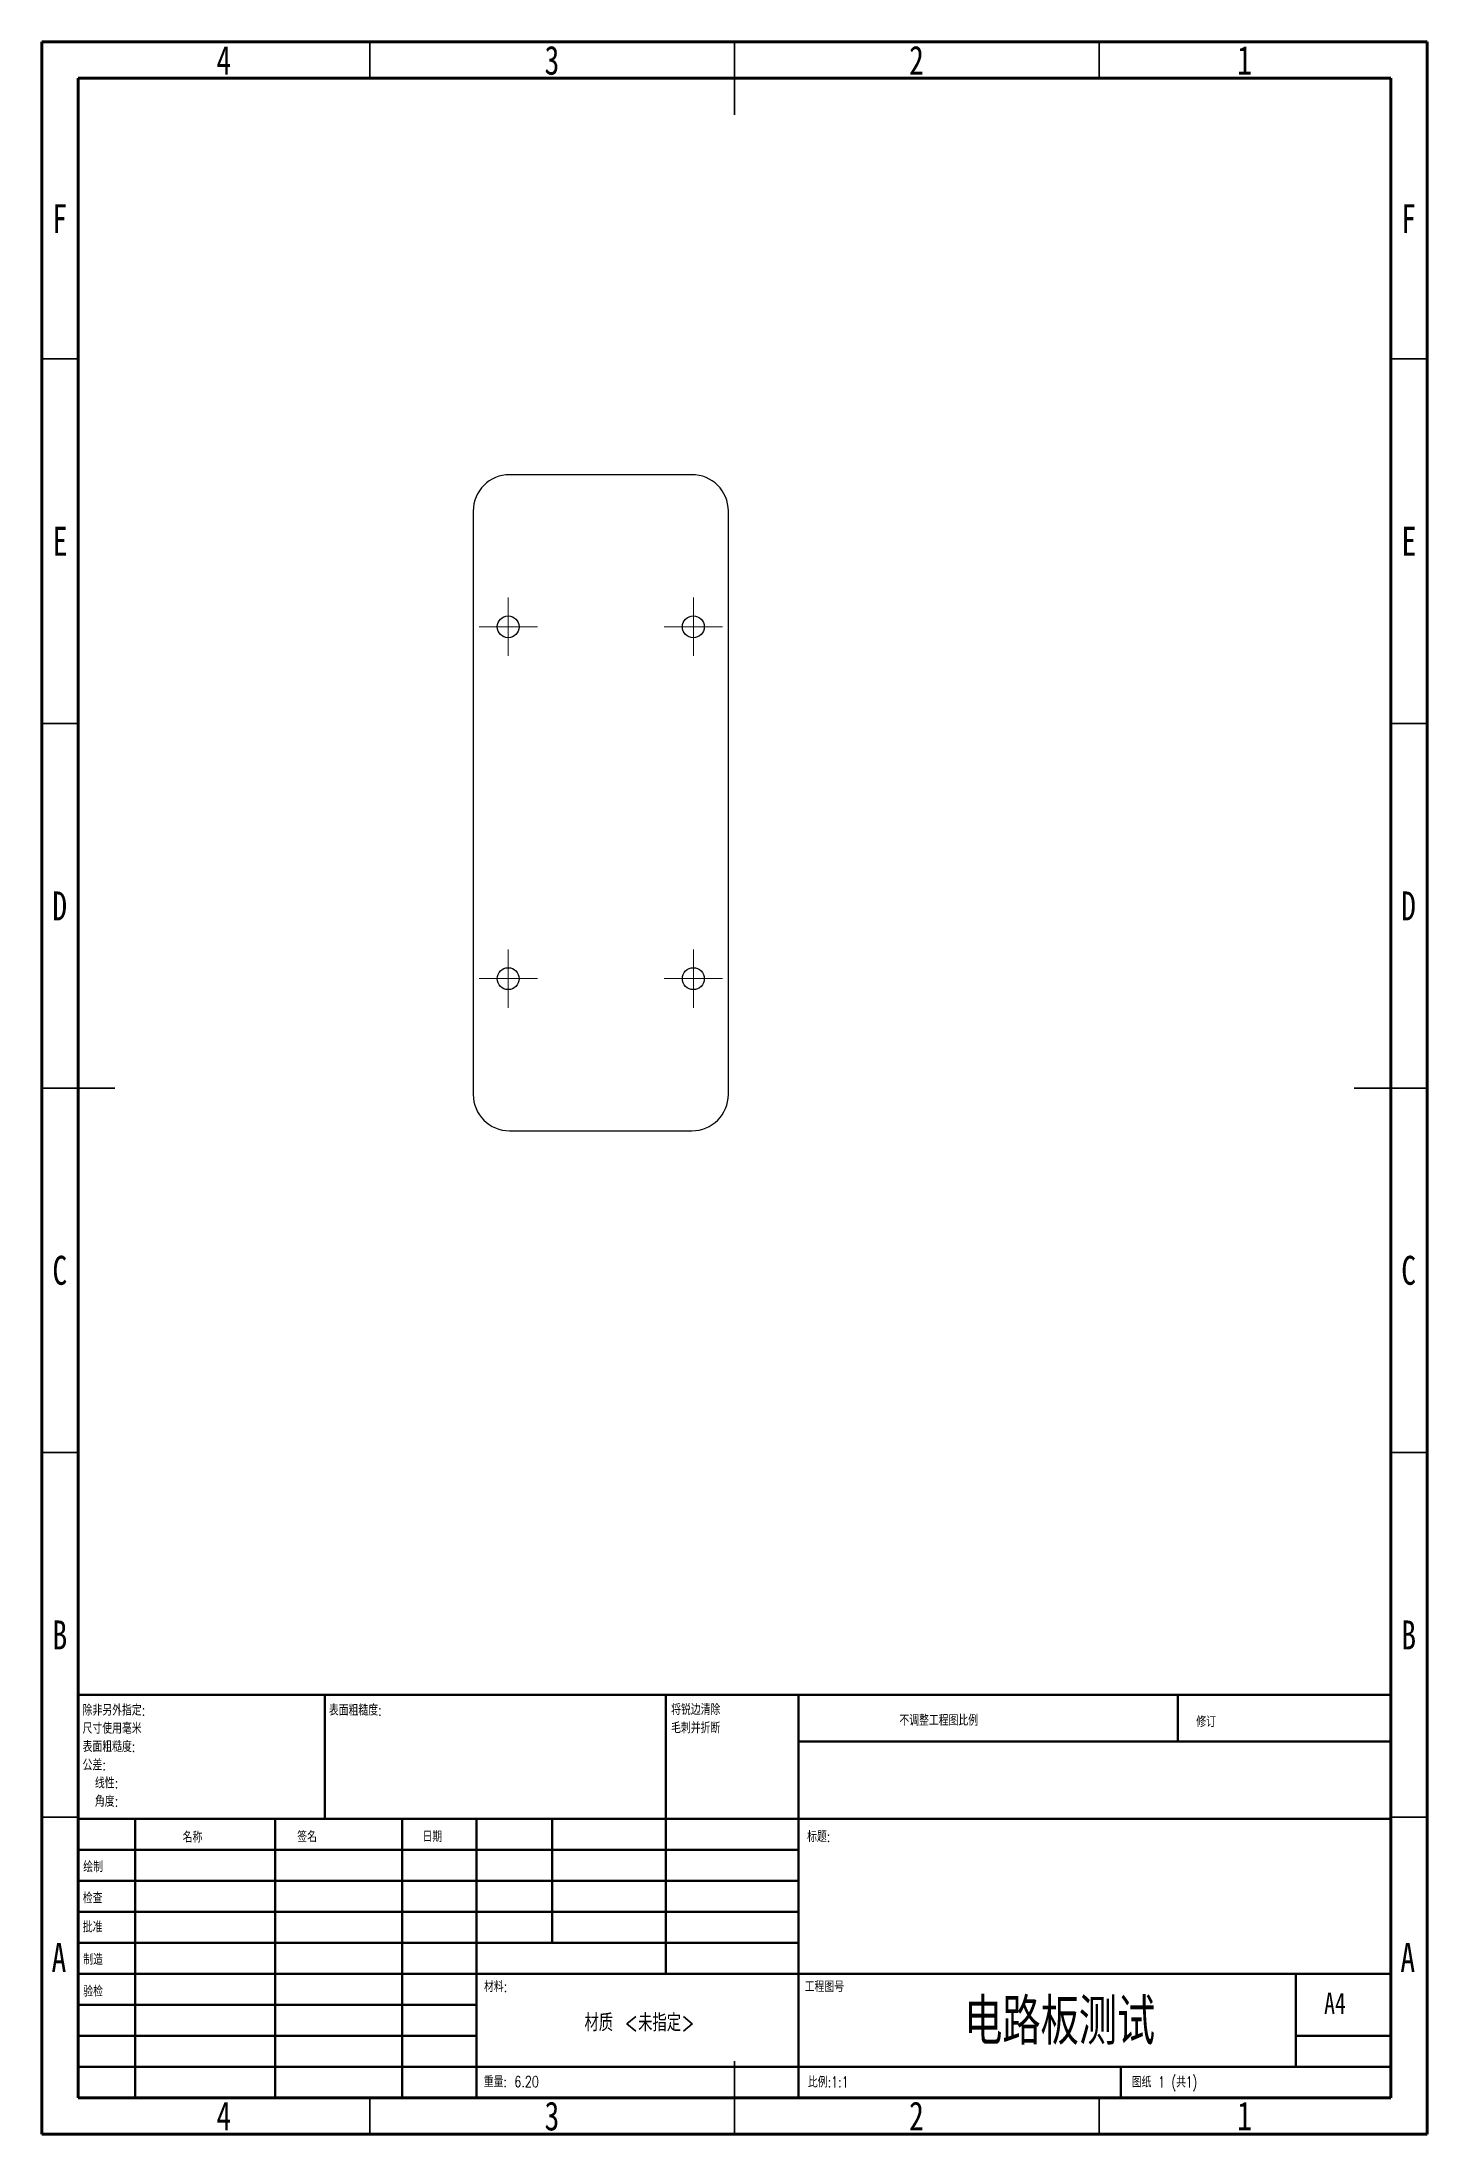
# Model space of a CAD drawing. Header units: millimetres. Extents: x 15 to 205, y 5 to 292.
import ezdxf

# ---------------------------------------------------------------- set-up
doc = ezdxf.new("R2010")
doc.units = ezdxf.units.MM
doc.styles.add('SLDTEXTSTYLE0', font='TXT', dxfattribs={"width": 0.75})
doc.styles.add('SLDTEXTSTYLE1', font='TXT', dxfattribs={"width": 0.75, "bigfont": 'bigfont'})
doc.styles.add('SLDTEXTSTYLE2', font='TXT', dxfattribs={"width": 0.694444, "bigfont": 'bigfont'})

# ---------------------------------------------------------------- blocks, each defined once
blk = doc.blocks.new('SW_NOTE_0')
at = {"color": 0, "linetype": 'Continuous', "lineweight": 0, "char_height": 1.5, "attachment_point": 1, "style": 'SLDTEXTSTYLE1'}
for s, insert in [('除非另外指定:', (0, 1.93)), ('尺寸使用毫米', (0, -0.57)), ('表面粗糙度:', (0, -3.07)), ('公差:', (0, -5.57)), ('线性:', (1.69, -8.07)), ('角度:', (1.69, -10.57))]:
    blk.add_mtext(s, dxfattribs=dict(at, insert=insert))
blk = doc.blocks.new('SW_NOTE_0_1')
at = {"color": 0, "linetype": 'Continuous', "lineweight": 0, "char_height": 1.5, "attachment_point": 1, "style": 'SLDTEXTSTYLE1'}
for s, insert in [('将锐边清除', (0, 1.93)), ('毛刺并折断', (0, -0.57))]:
    blk.add_mtext(s, dxfattribs=dict(at, insert=insert))
blk = doc.blocks.new('SW_CENTERMARKSYMBOL_0')
at = {"color": 0, "linetype": 'Continuous', "lineweight": 18}
for p, q in [((0, 2.5), (0, 4)), ((-2.5, 0), (-4, 0)), ((0, 0), (-2.5, 0)), ((0, 0), (0, 2.5)), ((0, 0), (0, -2.5)), ((0, 0), (2.5, 0)), ((2.5, 0), (4, 0)), ((0, -2.5), (0, -4))]:
    blk.add_line(p, q, dxfattribs=at)
blk = doc.blocks.new('SW_CENTERMARKSYMBOL_1')
at = {"color": 0, "linetype": 'Continuous', "lineweight": 18}
for p, q in [((0, 2.5), (0, 4)), ((-2.5, 0), (-4, 0)), ((0, 0), (-2.5, 0)), ((0, 0), (0, 2.5)), ((0, 0), (0, -2.5)), ((0, 0), (2.5, 0)), ((2.5, 0), (4, 0)), ((0, -2.5), (0, -4))]:
    blk.add_line(p, q, dxfattribs=at)
blk = doc.blocks.new('SW_CENTERMARKSYMBOL_2')
at = {"color": 0, "linetype": 'Continuous', "lineweight": 18}
for p, q in [((0, 2.5), (0, 4)), ((-2.5, 0), (-4, 0)), ((0, 0), (-2.5, 0)), ((0, 0), (0, 2.5)), ((0, 0), (0, -2.5)), ((0, 0), (2.5, 0)), ((2.5, 0), (4, 0)), ((0, -2.5), (0, -4))]:
    blk.add_line(p, q, dxfattribs=at)
blk = doc.blocks.new('SW_CENTERMARKSYMBOL_3')
at = {"color": 0, "linetype": 'Continuous', "lineweight": 18}
for p, q in [((0, 2.5), (0, 4)), ((-2.5, 0), (-4, 0)), ((0, 0), (-2.5, 0)), ((0, 0), (0, 2.5)), ((0, 0), (0, -2.5)), ((0, 0), (2.5, 0)), ((2.5, 0), (4, 0)), ((0, -2.5), (0, -4))]:
    blk.add_line(p, q, dxfattribs=at)

msp = doc.modelspace()

# ---------------------------------------------------------------- linework, layer by layer
at = {"color": 7, "linetype": 'Continuous', "lineweight": 70}
for p, q in [((15, 5), (15, 292)), ((15, 292), (205, 292)), ((205, 292), (205, 5)), ((20, 10), (20, 287)), ((20, 287), (200, 287)), ((200, 287), (200, 10)), ((200, 10), (20, 10)), ((205, 5), (15, 5))]:
    msp.add_line(p, q, dxfattribs=at)
at = {"color": 7, "linetype": 'Continuous', "lineweight": 35}
for p, q in [((60, 287), (60, 292)), ((110, 292), (110, 282)), ((110, 287), (110, 292)), ((160, 287), (160, 292)), ((20, 248.5), (15, 248.5)), ((200, 248.5), (205, 248.5)), ((20, 198.5), (15, 198.5)), ((200, 198.5), (205, 198.5)), ((15, 148.5), (25, 148.5)), ((20, 148.5), (15, 148.5)), ((205, 148.5), (195, 148.5)), ((200, 148.5), (205, 148.5)), ((20, 98.5), (15, 98.5)), ((200, 98.5), (205, 98.5)), ((20, 48.5), (15, 48.5)), ((200, 48.5), (205, 48.5)), ((110, 5), (110, 15)), ((60, 10), (60, 5)), ((110, 10), (110, 5)), ((160, 10), (160, 5))]:
    msp.add_line(p, q, dxfattribs=at)
at = {"color": 7, "linetype": 'Continuous', "lineweight": 25}
for p, q in [((104.16, 232.63), (79.16, 232.63)), ((74.16, 227.63), (74.16, 147.63)), ((109.16, 147.63), (109.16, 227.63)), ((79.16, 142.63), (104.16, 142.63))]:
    msp.add_line(p, q, dxfattribs=at)
at = {"color": 7, "linetype": 'Continuous', "lineweight": 50}
for p, q in [((20, 65.25), (200, 65.25)), ((20, 65.25), (20, 10)), ((53.8, 48.25), (53.8, 65.25)), ((100.6, 65.25), (100.6, 27)), ((118.8, 65.25), (118.8, 10)), ((170.8, 58.88), (170.8, 65.25)), ((200, 58.88), (118.8, 58.88)), ((200, 48.25), (20, 48.25)), ((27.8, 48.25), (27.8, 10)), ((46.99, 48.25), (46.99, 10)), ((64.4, 48.25), (64.4, 10)), ((74.6, 10), (74.6, 48.25)), ((85, 31.25), (85, 48.25)), ((118.8, 44), (20, 44)), ((118.8, 39.75), (20, 39.75)), ((118.8, 35.5), (20, 35.5)), ((118.8, 31.25), (20, 31.25)), ((74.6, 27), (20, 27)), ((74.6, 27), (200, 27)), ((187, 14.25), (187, 27)), ((74.6, 22.75), (20, 22.75)), ((74.6, 18.5), (20, 18.5)), ((200, 18.5), (187, 18.5)), ((20, 14.25), (200, 14.25)), ((163, 10), (163, 14.25))]:
    msp.add_line(p, q, dxfattribs=at)
at = {"color": 7, "linetype": 'Continuous', "lineweight": 25}
for centre in [(78.96, 211.76), (104.36, 211.76), (78.96, 163.5), (104.36, 163.5)]:
    msp.add_circle(centre, 1.5, dxfattribs=at)
for centre, start, end in [((79.16, 227.63), 90, 180), ((104.16, 227.63), 0, 90), ((79.16, 147.63), 180, 270), ((104.16, 147.63), 270, 0)]:
    msp.add_arc(centre, 5, start, end, dxfattribs=at)

# ---------------------------------------------------------------- block references
at = {"color": 7, "linetype": 'Continuous', "lineweight": 0}
for name, p in [('SW_CENTERMARKSYMBOL_0', (78.96, 211.76)), ('SW_CENTERMARKSYMBOL_1', (104.36, 211.76)), ('SW_CENTERMARKSYMBOL_3', (78.96, 163.5)), ('SW_CENTERMARKSYMBOL_2', (104.36, 163.5)), ('SW_NOTE_0', (20.59, 61.99)), ('SW_NOTE_0_1', (101.31, 62.07))]:
    msp.add_blockref(name, p, dxfattribs=at)

# ---------------------------------------------------------------- texts
for s, insert, char_height, attachment_point, style in [('4', (39.96, 291.46), 3.97, 2, 'SLDTEXTSTYLE0'), ('3', (84.96, 291.46), 3.97, 2, 'SLDTEXTSTYLE0'), ('2', (134.96, 291.46), 3.97, 2, 'SLDTEXTSTYLE0'), ('1', (179.96, 291.46), 3.97, 2, 'SLDTEXTSTYLE0'), ('F', (17.46, 269.73), 3.97, 2, 'SLDTEXTSTYLE0'), ('F', (202.46, 269.73), 3.97, 2, 'SLDTEXTSTYLE0'), ('E', (17.51, 225.48), 3.97, 2, 'SLDTEXTSTYLE0'), ('E', (202.51, 225.48), 3.97, 2, 'SLDTEXTSTYLE0'), ('D', (17.45, 175.46), 3.97, 2, 'SLDTEXTSTYLE0'), ('D', (202.45, 175.46), 3.97, 2, 'SLDTEXTSTYLE0'), ('C', (17.46, 125.48), 3.97, 2, 'SLDTEXTSTYLE0'), ('C', (202.46, 125.48), 3.97, 2, 'SLDTEXTSTYLE0'), ('B', (17.47, 75.46), 3.97, 2, 'SLDTEXTSTYLE0'), ('B', (202.47, 75.46), 3.97, 2, 'SLDTEXTSTYLE0'), ('表面粗糙度:', (54.37, 63.92), 1.5, 1, 'SLDTEXTSTYLE1'), ('不调整工程图比例', (132.61, 62.53), 1.5, 1, 'SLDTEXTSTYLE1'), ('修订', (173.33, 62.33), 1.5, 1, 'SLDTEXTSTYLE1'), ('名称', (34.32, 46.5), 1.5, 1, 'SLDTEXTSTYLE1'), ('签名', (50.03, 46.56), 1.5, 1, 'SLDTEXTSTYLE1'), ('日期', (67.21, 46.58), 1.5, 1, 'SLDTEXTSTYLE1'), ('标题:', (119.96, 46.58), 1.5, 1, 'SLDTEXTSTYLE1'), ('绘制', (20.68, 42.43), 1.5, 1, 'SLDTEXTSTYLE1'), ('检查', (20.62, 38.15), 1.5, 1, 'SLDTEXTSTYLE1'), ('批准', (20.62, 34.18), 1.5, 1, 'SLDTEXTSTYLE1'), ('A', (17.34, 31.21), 3.97, 2, 'SLDTEXTSTYLE0'), ('制造', (20.68, 29.73), 1.5, 1, 'SLDTEXTSTYLE1'), ('A', (202.34, 31.21), 3.97, 2, 'SLDTEXTSTYLE0'), ('材料:', (75.65, 25.99), 1.5, 1, 'SLDTEXTSTYLE1'), ('工程图号', (119.63, 25.99), 1.5, 1, 'SLDTEXTSTYLE1'), ('验检', (20.68, 25.35), 1.5, 1, 'SLDTEXTSTYLE1'), ('电路板测试', (154.6, 23.61), 6.35, 2, 'SLDTEXTSTYLE1'), ('A4', (190.87, 24.41), 2.91, 1, 'SLDTEXTSTYLE0'), ('材质 <未指定>', (96.97, 21.49), 2.381, 2, 'SLDTEXTSTYLE1'), ('重量: 6.20', (75.62, 12.95), 1.499, 1, 'SLDTEXTSTYLE1'), ('比例:1:1', (120.07, 12.9), 1.5, 1, 'SLDTEXTSTYLE1'), ('图纸 1 (共1)', (164.48, 12.9), 1.5, 1, 'SLDTEXTSTYLE2'), ('4', (39.96, 9.48), 3.97, 2, 'SLDTEXTSTYLE0'), ('3', (84.96, 9.48), 3.97, 2, 'SLDTEXTSTYLE0'), ('2', (134.96, 9.48), 3.97, 2, 'SLDTEXTSTYLE0'), ('1', (179.96, 9.48), 3.97, 2, 'SLDTEXTSTYLE0')]:
    msp.add_mtext(s, dxfattribs=dict(at, insert=insert, char_height=char_height, attachment_point=attachment_point, style=style))

doc.saveas('drawing.dxf')
